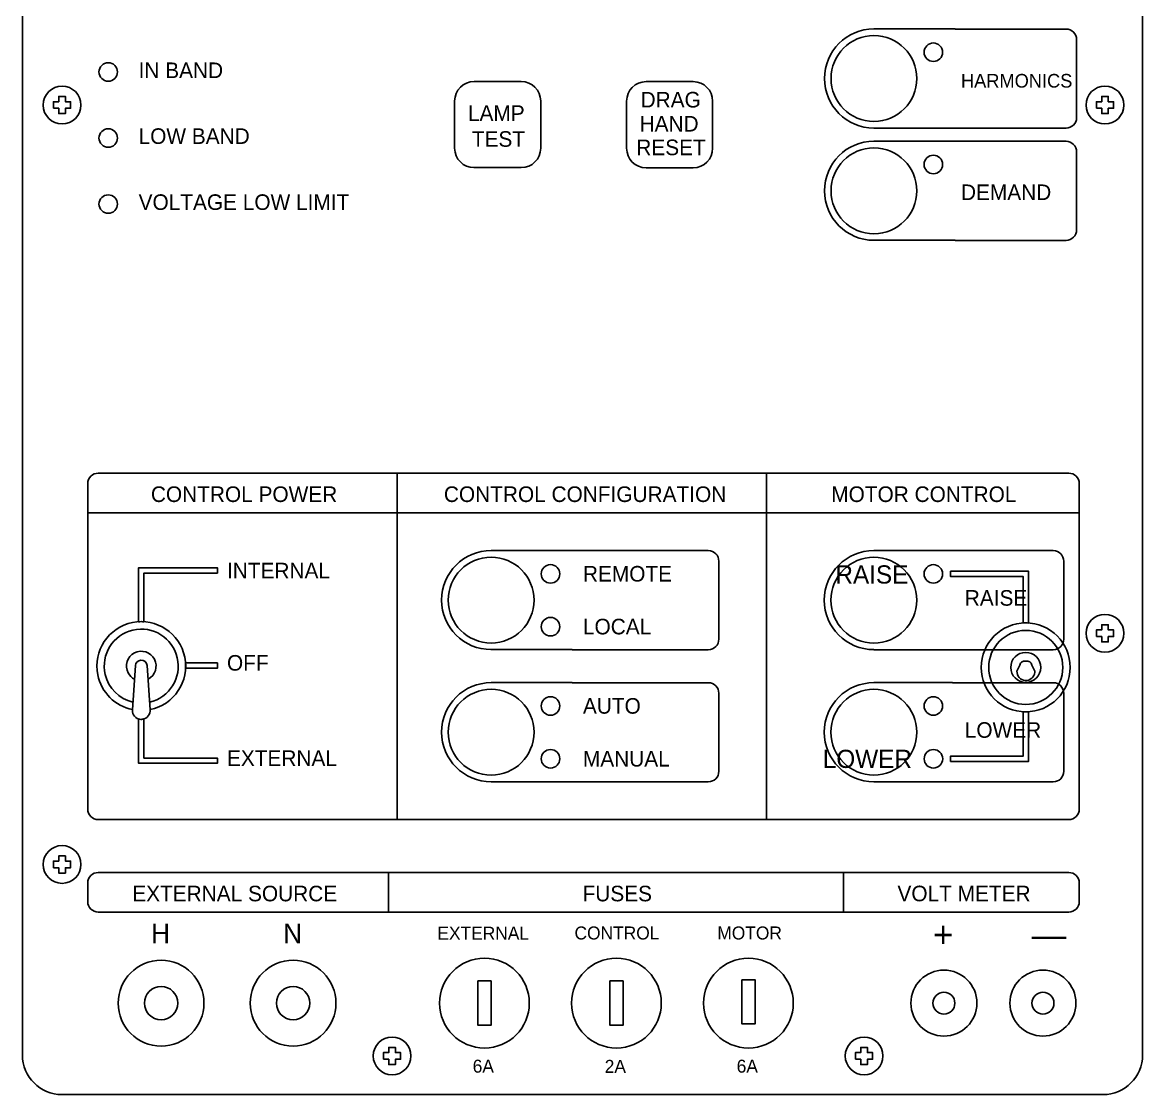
# Model space of a CAD drawing. Extents: x 2 to 47.7, y 0.2 to 35.3.
# Drawn here: x 11.52 to 20, y 5.02 to 13.13 of the extents above; entities that cross this region are included whole.
import ezdxf

# ---------------------------------------------------------------- set-up
doc = ezdxf.new("R2010")
doc.units = 0
doc.header["$MEASUREMENT"] = 0
for name, color, linetype in [('1_01__PUSHBUTTON_RAISE_LOW', 7, 'CONTINUOUS'), ('1_02__TOGGLE_SWITCH_RAISE_', 7, 'CONTINUOUS'), ('4_00__DWG', 7, 'CONTINUOUS')]:
    doc.layers.add(name, color=color, linetype=linetype)

msp = doc.modelspace()

# ---------------------------------------------------------------- linework, layer by layer
at = {"layer": '1_01__PUSHBUTTON_RAISE_LOW', "color": 250}
for points, knots in [([(19.3231, 9.1333), (19.3231, 9.1333), (18.5599, 9.1333), (18.5599, 9.1333), (18.5599, 9.1333), (18.5599, 9.134), (18.5599, 9.134), (18.5599, 9.134), (17.9641, 9.134), (17.9641, 9.134), (17.757, 9.134), (17.5891, 8.9661), (17.5891, 8.759), (17.5891, 8.5519), (17.757, 8.384), (17.9641, 8.384), (17.9641, 8.384), (17.9641, 8.3835), (17.9641, 8.3835), (17.9641, 8.3835), (18.5599, 8.3835), (18.5599, 8.3835), (18.5599, 8.3835), (18.5599, 8.3831), (18.5599, 8.3831), (18.5599, 8.3831), (19.3231, 8.3831), (19.3231, 8.3831), (19.3673, 8.3831), (19.4031, 8.4189), (19.4031, 8.4631), (19.4031, 8.4631), (19.4031, 9.0533), (19.4031, 9.0533), (19.4031, 9.0975), (19.3673, 9.1333), (19.3231, 9.1333)], [0, 0, 0, 0, 1, 1, 1, 2, 2, 2, 3, 3, 3, 4, 4, 4, 5, 5, 5, 6, 6, 6, 7, 7, 7, 8, 8, 8, 9, 9, 9, 10, 10, 10, 11, 11, 11, 12, 12, 12, 12]), ([(17.9641, 8.4335), (18.1436, 8.4335), (18.2891, 8.5791), (18.2891, 8.7585), (18.2891, 8.938), (18.1436, 9.0835), (17.9641, 9.0835), (17.7846, 9.0835), (17.6391, 8.938), (17.6391, 8.7585), (17.6391, 8.5791), (17.7846, 8.4335), (17.9641, 8.4335)], [0, 0, 0, 0, 1, 1, 1, 2, 2, 2, 3, 3, 3, 4, 4, 4, 4]), ([(18.4852, 8.9575), (18.4852, 8.996), (18.4537, 9.0275), (18.4152, 9.0275), (18.3767, 9.0275), (18.3452, 8.996), (18.3452, 8.9575), (18.3452, 8.919), (18.3767, 8.8875), (18.4152, 8.8875), (18.4537, 8.8875), (18.4852, 8.919), (18.4852, 8.9575)], [0, 0, 0, 0, 1, 1, 1, 2, 2, 2, 3, 3, 3, 4, 4, 4, 4]), ([(19.3231, 8.1332), (19.3231, 8.1332), (18.5599, 8.1332), (18.5599, 8.1332), (18.5599, 8.1332), (18.5599, 8.1339), (18.5599, 8.1339), (18.5599, 8.1339), (17.9641, 8.1339), (17.9641, 8.1339), (17.757, 8.1339), (17.5891, 7.966), (17.5891, 7.7589), (17.5891, 7.5518), (17.757, 7.3839), (17.9641, 7.3839), (17.9641, 7.3839), (17.9641, 7.3835), (17.9641, 7.3835), (17.9641, 7.3835), (18.5599, 7.3835), (18.5599, 7.3835), (18.5599, 7.3835), (18.5599, 7.3831), (18.5599, 7.3831), (18.5599, 7.3831), (19.3231, 7.3831), (19.3231, 7.3831), (19.3673, 7.3831), (19.4031, 7.4189), (19.4031, 7.4631), (19.4031, 7.4631), (19.4031, 8.0533), (19.4031, 8.0533), (19.4031, 8.0974), (19.3673, 8.1332), (19.3231, 8.1332)], [0, 0, 0, 0, 1, 1, 1, 2, 2, 2, 3, 3, 3, 4, 4, 4, 5, 5, 5, 6, 6, 6, 7, 7, 7, 8, 8, 8, 9, 9, 9, 10, 10, 10, 11, 11, 11, 12, 12, 12, 12]), ([(17.9641, 7.4335), (18.1436, 7.4335), (18.2891, 7.579), (18.2891, 7.7585), (18.2891, 7.938), (18.1436, 8.0835), (17.9641, 8.0835), (17.7846, 8.0835), (17.6391, 7.938), (17.6391, 7.7585), (17.6391, 7.579), (17.7846, 7.4335), (17.9641, 7.4335)], [0, 0, 0, 0, 1, 1, 1, 2, 2, 2, 3, 3, 3, 4, 4, 4, 4]), ([(18.4852, 7.9576), (18.4852, 7.9961), (18.4537, 8.0276), (18.4152, 8.0276), (18.3767, 8.0276), (18.3452, 7.9961), (18.3452, 7.9576), (18.3452, 7.9191), (18.3767, 7.8876), (18.4152, 7.8876), (18.4537, 7.8876), (18.4852, 7.9191), (18.4852, 7.9576)], [0, 0, 0, 0, 1, 1, 1, 2, 2, 2, 3, 3, 3, 4, 4, 4, 4])]:
    msp.add_open_spline(points, degree=3, knots=knots, dxfattribs=at)
at = {"layer": '1_02__TOGGLE_SWITCH_RAISE_', "color": 250}
for points, knots in [([(18.4852, 8.9577), (18.4852, 8.9963), (18.4537, 9.0275), (18.4152, 9.0275), (18.3767, 9.0275), (18.3452, 8.9963), (18.3452, 8.9577), (18.3452, 8.9187), (18.3767, 8.8875), (18.4152, 8.8875), (18.4537, 8.8875), (18.4852, 8.9187), (18.4852, 8.9577)], [0, 0, 0, 0, 1, 1, 1, 2, 2, 2, 3, 3, 3, 4, 4, 4, 4]), ([(18.4852, 8.9577), (18.4852, 8.9963), (18.4537, 9.0275), (18.4152, 9.0275), (18.3767, 9.0275), (18.3452, 8.9963), (18.3452, 8.9577), (18.3452, 8.9187), (18.3767, 8.8875), (18.4152, 8.8875), (18.4537, 8.8875), (18.4852, 8.9187), (18.4852, 8.9577)], [0, 0, 0, 0, 1, 1, 1, 2, 2, 2, 3, 3, 3, 4, 4, 4, 4]), ([(19.1359, 8.5856), (19.1359, 8.5856), (19.1359, 8.9773), (19.1359, 8.9773), (19.1359, 8.9773), (18.5458, 8.9773), (18.5458, 8.9773), (18.5458, 8.9773), (18.5458, 8.9373), (18.5458, 8.9373), (18.5458, 8.9373), (19.0958, 8.9373), (19.0958, 8.9373), (19.0958, 8.9373), (19.0958, 8.5857), (19.0958, 8.5857), (19.1021, 8.5861), (19.1085, 8.5863), (19.1148, 8.5863), (19.1219, 8.5863), (19.1289, 8.586), (19.1359, 8.5856)], [0, 0, 0, 0, 1, 1, 1, 2, 2, 2, 3, 3, 3, 4, 4, 4, 5, 5, 5, 6, 6, 6, 7, 7, 7, 7]), ([(19.4516, 8.2496), (19.4516, 8.4355), (19.3008, 8.5863), (19.1148, 8.5863), (18.9289, 8.5863), (18.7781, 8.4355), (18.7781, 8.2496), (18.7781, 8.0636), (18.9289, 7.9128), (19.1148, 7.9128), (19.3008, 7.9128), (19.4516, 8.0636), (19.4516, 8.2496)], [0, 0, 0, 0, 1, 1, 1, 2, 2, 2, 3, 3, 3, 4, 4, 4, 4]), ([(19.3953, 8.2496), (19.3953, 8.4044), (19.2697, 8.53), (19.1148, 8.53), (18.9599, 8.53), (18.8344, 8.4044), (18.8344, 8.2496), (18.8344, 8.0947), (18.9599, 7.9691), (19.1148, 7.9691), (19.2697, 7.9691), (19.3953, 8.0947), (19.3953, 8.2496)], [0, 0, 0, 0, 1, 1, 1, 2, 2, 2, 3, 3, 3, 4, 4, 4, 4]), ([(19.2285, 8.2496), (19.2285, 8.3124), (19.1776, 8.3633), (19.1148, 8.3633), (19.052, 8.3633), (19.0011, 8.3124), (19.0011, 8.2496), (19.0011, 8.1868), (19.052, 8.1359), (19.1148, 8.1359), (19.1776, 8.1359), (19.2285, 8.1868), (19.2285, 8.2496)], [0, 0, 0, 0, 1, 1, 1, 2, 2, 2, 3, 3, 3, 4, 4, 4, 4]), ([(19.0484, 8.2217), (19.0484, 8.2217), (19.0708, 8.2666), (19.0708, 8.2666), (19.0723, 8.2886), (19.0901, 8.2965), (19.1125, 8.2979), (19.1373, 8.3), (19.1586, 8.2914), (19.1602, 8.2666), (19.1602, 8.2666), (19.1826, 8.2217), (19.1826, 8.2217), (19.1827, 8.219), (19.1827, 8.2155), (19.1826, 8.2128), (19.1802, 8.1756), (19.1481, 8.148), (19.1111, 8.1501), (19.0741, 8.1528), (19.046, 8.1845), (19.0484, 8.2217)], [0, 0, 0, 0, 1, 1, 1, 2, 2, 2, 3, 3, 3, 4, 4, 4, 5, 5, 5, 6, 6, 6, 7, 7, 7, 7]), ([(19.0958, 7.9134), (19.0958, 7.9134), (19.0958, 7.5774), (19.0958, 7.5774), (19.0958, 7.5774), (18.5458, 7.5774), (18.5458, 7.5774), (18.5458, 7.5774), (18.5458, 7.5374), (18.5458, 7.5374), (18.5458, 7.5374), (19.1359, 7.5374), (19.1359, 7.5374), (19.1359, 7.5374), (19.1359, 7.9136), (19.1359, 7.9136), (19.1289, 7.9131), (19.1219, 7.9128), (19.1148, 7.9128), (19.1085, 7.9128), (19.1021, 7.9131), (19.0958, 7.9134)], [0, 0, 0, 0, 1, 1, 1, 2, 2, 2, 3, 3, 3, 4, 4, 4, 5, 5, 5, 6, 6, 6, 7, 7, 7, 7]), ([(18.4858, 7.5573), (18.4858, 7.5959), (18.4544, 7.6274), (18.4158, 7.6274), (18.3773, 7.6274), (18.3458, 7.5959), (18.3458, 7.5573), (18.3458, 7.5188), (18.3773, 7.4874), (18.4158, 7.4874), (18.4544, 7.4874), (18.4858, 7.5188), (18.4858, 7.5573)], [0, 0, 0, 0, 1, 1, 1, 2, 2, 2, 3, 3, 3, 4, 4, 4, 4])]:
    msp.add_open_spline(points, degree=3, knots=knots, dxfattribs=at)
at = {"layer": '4_00__DWG', "color": 250}
for points in [[(11.75, 12.4825), (11.75, 12.5326), (11.7903, 12.5326), (11.7903, 12.5726), (11.8403, 12.5726), (11.8403, 12.5326), (11.8803, 12.5326), (11.8803, 12.4825), (11.8403, 12.4825), (11.8403, 12.4423), (11.7903, 12.4423), (11.7903, 12.4825), (11.75, 12.4825)], [(19.6498, 12.4825), (19.6498, 12.5326), (19.6901, 12.5326), (19.6901, 12.5725), (19.7401, 12.5725), (19.7401, 12.5326), (19.78, 12.5326), (19.78, 12.4825), (19.7401, 12.4825), (19.7401, 12.4423), (19.6901, 12.4423), (19.6901, 12.4825), (19.6498, 12.4825)], [(14.3527, 9.7201), (14.3527, 7.0968)], [(17.1522, 9.7201), (17.1522, 7.0968)], [(12.01, 9.4201), (19.5202, 9.4201)], [(19.6498, 8.4827), (19.6498, 8.5328), (19.6901, 8.5328), (19.6901, 8.5728), (19.7401, 8.5728), (19.7401, 8.5328), (19.78, 8.5328), (19.78, 8.4827), (19.7401, 8.4827), (19.7401, 8.4426), (19.6901, 8.4426), (19.6901, 8.4827), (19.6498, 8.4827)], [(11.75, 6.7326), (11.75, 6.7827), (11.7903, 6.7827), (11.7903, 6.8227), (11.8403, 6.8227), (11.8403, 6.7827), (11.8803, 6.7827), (11.8803, 6.7326), (11.8403, 6.7326), (11.8403, 6.6925), (11.7903, 6.6925), (11.7903, 6.7326), (11.75, 6.7326)], [(14.2892, 6.6966), (14.2892, 6.3966)], [(17.7341, 6.6966), (17.7341, 6.3966)], [(14.9649, 5.8751), (15.0648, 5.8751), (15.0648, 5.5403), (14.9649, 5.5403), (14.9649, 5.8751)], [(15.9647, 5.8751), (16.0646, 5.8751), (16.0646, 5.5403), (15.9647, 5.5403), (15.9647, 5.8751)], [(16.9646, 5.8849), (17.0645, 5.8849), (17.0645, 5.5502), (16.9646, 5.5502), (16.9646, 5.8849)], [(14.25, 5.2826), (14.25, 5.3327), (14.2903, 5.3327), (14.2903, 5.3727), (14.3402, 5.3727), (14.3402, 5.3327), (14.3802, 5.3327), (14.3802, 5.2826), (14.3402, 5.2826), (14.3402, 5.2424), (14.2903, 5.2424), (14.2903, 5.2826), (14.25, 5.2826)], [(17.8251, 5.2826), (17.8251, 5.3327), (17.8654, 5.3327), (17.8654, 5.3727), (17.9154, 5.3727), (17.9154, 5.3327), (17.9553, 5.3327), (17.9553, 5.2826), (17.9154, 5.2826), (17.9154, 5.2424), (17.8654, 5.2424), (17.8654, 5.2826), (17.8251, 5.2826)]]:
    msp.add_lwpolyline(points, dxfattribs=at)
for points, knots in [([(20, 5.315), (20, 5.1494), (19.8657, 5.015), (19.7, 5.015), (19.7, 5.015), (11.815, 5.015), (11.815, 5.015), (11.6494, 5.015), (11.5151, 5.1494), (11.5151, 5.315), (11.5151, 5.315), (11.5151, 19.7), (11.5151, 19.7), (11.5151, 19.8657), (11.6494, 20), (11.815, 20), (11.815, 20), (19.7, 20), (19.7, 20), (19.8657, 20), (20, 19.8657), (20, 19.7), (20, 19.7), (20, 5.315), (20, 5.315)], [0, 0, 0, 0, 1, 1, 1, 2, 2, 2, 3, 3, 3, 4, 4, 4, 5, 5, 5, 6, 6, 6, 7, 7, 7, 8, 8, 8, 8]), ([(19.4204, 13.0827), (19.4204, 13.0827), (18.5799, 13.0827), (18.5799, 13.0827), (18.5799, 13.0827), (18.5799, 13.0834), (18.5799, 13.0834), (18.5799, 13.0834), (17.9652, 13.0834), (17.9652, 13.0834), (17.758, 13.0834), (17.5902, 12.9155), (17.5902, 12.7084), (17.5902, 12.5013), (17.758, 12.3334), (17.9652, 12.3334), (17.9652, 12.3334), (17.9652, 12.333), (17.9652, 12.333), (17.9652, 12.333), (18.5799, 12.333), (18.5799, 12.333), (18.5799, 12.333), (18.5799, 12.3325), (18.5799, 12.3325), (18.5799, 12.3325), (19.4204, 12.3325), (19.4204, 12.3325), (19.4645, 12.3325), (19.5004, 12.3683), (19.5004, 12.4125), (19.5004, 12.4125), (19.5004, 13.0027), (19.5004, 13.0027), (19.5004, 13.0469), (19.4645, 13.0827), (19.4204, 13.0827)], [0, 0, 0, 0, 1, 1, 1, 2, 2, 2, 3, 3, 3, 4, 4, 4, 5, 5, 5, 6, 6, 6, 7, 7, 7, 8, 8, 8, 9, 9, 9, 10, 10, 10, 11, 11, 11, 12, 12, 12, 12]), ([(17.9652, 12.383), (18.1447, 12.383), (18.2902, 12.5285), (18.2902, 12.708), (18.2902, 12.8875), (18.1447, 13.033), (17.9652, 13.033), (17.7857, 13.033), (17.6401, 12.8875), (17.6401, 12.708), (17.6401, 12.5285), (17.7857, 12.383), (17.9652, 12.383)], [0, 0, 0, 0, 1, 1, 1, 2, 2, 2, 3, 3, 3, 4, 4, 4, 4]), ([(18.4852, 12.9073), (18.4852, 12.9458), (18.4537, 12.9773), (18.4152, 12.9773), (18.3767, 12.9773), (18.3452, 12.9458), (18.3452, 12.9073), (18.3452, 12.8688), (18.3767, 12.8373), (18.4152, 12.8373), (18.4537, 12.8373), (18.4852, 12.8688), (18.4852, 12.9073)], [0, 0, 0, 0, 1, 1, 1, 2, 2, 2, 3, 3, 3, 4, 4, 4, 4]), ([(12.2352, 12.7576), (12.2352, 12.7962), (12.2037, 12.8276), (12.1652, 12.8276), (12.1267, 12.8276), (12.0952, 12.7962), (12.0952, 12.7576), (12.0952, 12.7191), (12.1267, 12.6876), (12.1652, 12.6876), (12.2037, 12.6876), (12.2352, 12.7191), (12.2352, 12.7576)], [0, 0, 0, 0, 1, 1, 1, 2, 2, 2, 3, 3, 3, 4, 4, 4, 4]), ([(11.9585, 12.5074), (11.9585, 12.5865), (11.8944, 12.6506), (11.8151, 12.6506), (11.7362, 12.6506), (11.6722, 12.5865), (11.6722, 12.5074), (11.6722, 12.4284), (11.7362, 12.3643), (11.8151, 12.3643), (11.8944, 12.3643), (11.9585, 12.4284), (11.9585, 12.5074)], [0, 0, 0, 0, 1, 1, 1, 2, 2, 2, 3, 3, 3, 4, 4, 4, 4]), ([(15.2932, 12.0333), (15.3749, 12.0333), (15.4409, 12.099), (15.4409, 12.1803), (15.4409, 12.1803), (15.4409, 12.1803), (15.4409, 12.1803), (15.4409, 12.1803), (15.4409, 12.538), (15.4409, 12.538), (15.4409, 12.538), (15.4409, 12.538), (15.4409, 12.538), (15.4409, 12.6194), (15.3749, 12.685), (15.2932, 12.685), (15.2932, 12.685), (15.2932, 12.685), (15.2932, 12.685), (15.2932, 12.685), (14.9368, 12.685), (14.9368, 12.685), (14.9368, 12.685), (14.9368, 12.685), (14.9368, 12.685), (14.8551, 12.685), (14.7892, 12.6194), (14.7892, 12.538), (14.7892, 12.538), (14.7892, 12.538), (14.7892, 12.538), (14.7892, 12.538), (14.7892, 12.1803), (14.7892, 12.1803), (14.7892, 12.1803), (14.7892, 12.1803), (14.7892, 12.1803), (14.7892, 12.099), (14.8551, 12.0333), (14.9368, 12.0333), (14.9368, 12.0333), (14.9368, 12.0333), (14.9368, 12.0333), (14.9368, 12.0333), (15.2932, 12.0333), (15.2932, 12.0333), (15.2932, 12.0333), (15.2932, 12.0333), (15.2932, 12.0333)], [0, 0, 0, 0, 1, 1, 1, 2, 2, 2, 3, 3, 3, 4, 4, 4, 5, 5, 5, 6, 6, 6, 7, 7, 7, 8, 8, 8, 9, 9, 9, 10, 10, 10, 11, 11, 11, 12, 12, 12, 13, 13, 13, 14, 14, 14, 15, 15, 15, 16, 16, 16, 16]), ([(16.5957, 12.0326), (16.6775, 12.0326), (16.7434, 12.0983), (16.7434, 12.1796), (16.7434, 12.1796), (16.7434, 12.1796), (16.7434, 12.1796), (16.7434, 12.1796), (16.7434, 12.5373), (16.7434, 12.5373), (16.7434, 12.5373), (16.7434, 12.5373), (16.7434, 12.5373), (16.7434, 12.6187), (16.6775, 12.6844), (16.5957, 12.6844), (16.5957, 12.6844), (16.5957, 12.6844), (16.5957, 12.6844), (16.5957, 12.6844), (16.2394, 12.6844), (16.2394, 12.6844), (16.2394, 12.6844), (16.2394, 12.6844), (16.2394, 12.6844), (16.1577, 12.6844), (16.0917, 12.6187), (16.0917, 12.5373), (16.0917, 12.5373), (16.0917, 12.5373), (16.0917, 12.5373), (16.0917, 12.5373), (16.0917, 12.1796), (16.0917, 12.1796), (16.0917, 12.1796), (16.0917, 12.1796), (16.0917, 12.1796), (16.0917, 12.0983), (16.1577, 12.0326), (16.2394, 12.0326), (16.2394, 12.0326), (16.2394, 12.0326), (16.2394, 12.0326), (16.2394, 12.0326), (16.5957, 12.0326), (16.5957, 12.0326), (16.5957, 12.0326), (16.5957, 12.0326), (16.5957, 12.0326)], [0, 0, 0, 0, 1, 1, 1, 2, 2, 2, 3, 3, 3, 4, 4, 4, 5, 5, 5, 6, 6, 6, 7, 7, 7, 8, 8, 8, 9, 9, 9, 10, 10, 10, 11, 11, 11, 12, 12, 12, 13, 13, 13, 14, 14, 14, 15, 15, 15, 16, 16, 16, 16]), ([(19.8582, 12.5074), (19.8582, 12.5865), (19.7942, 12.6506), (19.7149, 12.6506), (19.636, 12.6506), (19.572, 12.5865), (19.572, 12.5074), (19.572, 12.4284), (19.636, 12.3643), (19.7149, 12.3643), (19.7942, 12.3643), (19.8582, 12.4284), (19.8582, 12.5074)], [0, 0, 0, 0, 1, 1, 1, 2, 2, 2, 3, 3, 3, 4, 4, 4, 4]), ([(12.2352, 12.2576), (12.2352, 12.2961), (12.2037, 12.3276), (12.1652, 12.3276), (12.1267, 12.3276), (12.0952, 12.2961), (12.0952, 12.2576), (12.0952, 12.219), (12.1267, 12.1876), (12.1652, 12.1876), (12.2037, 12.1876), (12.2352, 12.219), (12.2352, 12.2576)], [0, 0, 0, 0, 1, 1, 1, 2, 2, 2, 3, 3, 3, 4, 4, 4, 4]), ([(19.4204, 12.2328), (19.4204, 12.2328), (18.5799, 12.2328), (18.5799, 12.2328), (18.5799, 12.2328), (18.5799, 12.2335), (18.5799, 12.2335), (18.5799, 12.2335), (17.9652, 12.2335), (17.9652, 12.2335), (17.758, 12.2335), (17.5902, 12.0656), (17.5902, 11.8585), (17.5902, 11.6514), (17.758, 11.4835), (17.9652, 11.4835), (17.9652, 11.4835), (17.9652, 11.483), (17.9652, 11.483), (17.9652, 11.483), (18.5799, 11.483), (18.5799, 11.483), (18.5799, 11.483), (18.5799, 11.4826), (18.5799, 11.4826), (18.5799, 11.4826), (19.4204, 11.4826), (19.4204, 11.4826), (19.4645, 11.4826), (19.5004, 11.5184), (19.5004, 11.5626), (19.5004, 11.5626), (19.5004, 12.1528), (19.5004, 12.1528), (19.5004, 12.197), (19.4645, 12.2328), (19.4204, 12.2328)], [0, 0, 0, 0, 1, 1, 1, 2, 2, 2, 3, 3, 3, 4, 4, 4, 5, 5, 5, 6, 6, 6, 7, 7, 7, 8, 8, 8, 9, 9, 9, 10, 10, 10, 11, 11, 11, 12, 12, 12, 12]), ([(17.9652, 11.533), (18.1447, 11.533), (18.2902, 11.6786), (18.2902, 11.858), (18.2902, 12.0375), (18.1447, 12.183), (17.9652, 12.183), (17.7857, 12.183), (17.6401, 12.0375), (17.6401, 11.858), (17.6401, 11.6786), (17.7857, 11.533), (17.9652, 11.533)], [0, 0, 0, 0, 1, 1, 1, 2, 2, 2, 3, 3, 3, 4, 4, 4, 4]), ([(18.4852, 12.0572), (18.4852, 12.0958), (18.4537, 12.1273), (18.4152, 12.1273), (18.3767, 12.1273), (18.3452, 12.0958), (18.3452, 12.0572), (18.3452, 12.0187), (18.3767, 11.9872), (18.4152, 11.9872), (18.4537, 11.9872), (18.4852, 12.0187), (18.4852, 12.0572)], [0, 0, 0, 0, 1, 1, 1, 2, 2, 2, 3, 3, 3, 4, 4, 4, 4]), ([(12.2352, 11.7575), (12.2352, 11.796), (12.2037, 11.8275), (12.1652, 11.8275), (12.1267, 11.8275), (12.0952, 11.796), (12.0952, 11.7575), (12.0952, 11.719), (12.1267, 11.6875), (12.1652, 11.6875), (12.2037, 11.6875), (12.2352, 11.719), (12.2352, 11.7575)], [0, 0, 0, 0, 1, 1, 1, 2, 2, 2, 3, 3, 3, 4, 4, 4, 4]), ([(19.5202, 7.1768), (19.5202, 7.1326), (19.4844, 7.0968), (19.4402, 7.0968), (19.4402, 7.0968), (12.09, 7.0968), (12.09, 7.0968), (12.0458, 7.0968), (12.01, 7.1326), (12.01, 7.1768), (12.01, 7.1768), (12.01, 9.6401), (12.01, 9.6401), (12.01, 9.6843), (12.0458, 9.7201), (12.09, 9.7201), (12.09, 9.7201), (19.4402, 9.7201), (19.4402, 9.7201), (19.4844, 9.7201), (19.5202, 9.6843), (19.5202, 9.6401), (19.5202, 9.6401), (19.5202, 7.1768), (19.5202, 7.1768)], [0, 0, 0, 0, 1, 1, 1, 2, 2, 2, 3, 3, 3, 4, 4, 4, 5, 5, 5, 6, 6, 6, 7, 7, 7, 8, 8, 8, 8]), ([(16.7104, 9.1337), (16.7104, 9.1337), (15.6803, 9.1337), (15.6803, 9.1337), (15.6803, 9.1337), (15.6803, 9.1344), (15.6803, 9.1344), (15.6803, 9.1344), (15.0652, 9.1344), (15.0652, 9.1344), (14.8581, 9.1344), (14.6902, 8.9665), (14.6902, 8.7594), (14.6902, 8.5523), (14.8581, 8.3844), (15.0652, 8.3844), (15.0652, 8.3844), (15.0652, 8.384), (15.0652, 8.384), (15.0652, 8.384), (15.6803, 8.384), (15.6803, 8.384), (15.6803, 8.384), (15.6803, 8.3835), (15.6803, 8.3835), (15.6803, 8.3835), (16.7104, 8.3835), (16.7104, 8.3835), (16.7546, 8.3835), (16.7904, 8.4193), (16.7904, 8.4635), (16.7904, 8.4635), (16.7904, 9.0537), (16.7904, 9.0537), (16.7904, 9.0979), (16.7546, 9.1337), (16.7104, 9.1337)], [0, 0, 0, 0, 1, 1, 1, 2, 2, 2, 3, 3, 3, 4, 4, 4, 5, 5, 5, 6, 6, 6, 7, 7, 7, 8, 8, 8, 9, 9, 9, 10, 10, 10, 11, 11, 11, 12, 12, 12, 12]), ([(15.0652, 8.4339), (15.2447, 8.4339), (15.3902, 8.5795), (15.3902, 8.759), (15.3902, 8.9384), (15.2447, 9.084), (15.0652, 9.084), (14.8857, 9.084), (14.7402, 8.9384), (14.7402, 8.759), (14.7402, 8.5795), (14.8857, 8.4339), (15.0652, 8.4339)], [0, 0, 0, 0, 1, 1, 1, 2, 2, 2, 3, 3, 3, 4, 4, 4, 4]), ([(12.9916, 8.9635), (12.9916, 8.9635), (12.9916, 9.0035), (12.9916, 9.0035), (12.9916, 9.0035), (12.3953, 9.0035), (12.3953, 9.0035), (12.3953, 9.0035), (12.3953, 8.5952), (12.3953, 8.5952), (12.4087, 8.596), (12.4221, 8.596), (12.4353, 8.5952), (12.4353, 8.5952), (12.4353, 8.9635), (12.4353, 8.9635), (12.4353, 8.9635), (12.9916, 8.9635), (12.9916, 8.9635)], [0, 0, 0, 0, 1, 1, 1, 2, 2, 2, 3, 3, 3, 4, 4, 4, 5, 5, 5, 6, 6, 6, 6]), ([(15.5851, 8.9577), (15.5851, 8.9963), (15.5539, 9.0275), (15.5153, 9.0275), (15.4766, 9.0275), (15.4451, 8.9963), (15.4451, 8.9577), (15.4451, 8.9187), (15.4766, 8.8875), (15.5153, 8.8875), (15.5539, 8.8875), (15.5851, 8.9187), (15.5851, 8.9577)], [0, 0, 0, 0, 1, 1, 1, 2, 2, 2, 3, 3, 3, 4, 4, 4, 4]), ([(12.4824, 7.9298), (12.6645, 7.967), (12.7819, 8.1441), (12.7449, 8.3267), (12.708, 8.5086), (12.5304, 8.6257), (12.3486, 8.5892), (12.1666, 8.552), (12.0492, 8.3742), (12.086, 8.1923), (12.1129, 8.0601), (12.2163, 7.9567), (12.3486, 7.9298)], [0, 0, 0, 0, 1, 1, 1, 2, 2, 2, 3, 3, 3, 4, 4, 4, 4]), ([(15.5851, 8.5577), (15.5851, 8.5963), (15.5539, 8.6275), (15.5153, 8.6275), (15.4766, 8.6275), (15.4451, 8.5963), (15.4451, 8.5577), (15.4451, 8.5187), (15.4766, 8.4875), (15.5153, 8.4875), (15.5539, 8.4875), (15.5851, 8.5187), (15.5851, 8.5577)], [0, 0, 0, 0, 1, 1, 1, 2, 2, 2, 3, 3, 3, 4, 4, 4, 4]), ([(19.8582, 8.5077), (19.8582, 8.5868), (19.7942, 8.6508), (19.7149, 8.6508), (19.636, 8.6508), (19.572, 8.5868), (19.572, 8.5077), (19.572, 8.4286), (19.636, 8.3645), (19.7149, 8.3645), (19.7942, 8.3645), (19.8582, 8.4286), (19.8582, 8.5077)], [0, 0, 0, 0, 1, 1, 1, 2, 2, 2, 3, 3, 3, 4, 4, 4, 4]), ([(12.4786, 7.9863), (12.6293, 8.0215), (12.7234, 8.1717), (12.6884, 8.3226), (12.6536, 8.4735), (12.5031, 8.5672), (12.3523, 8.532), (12.2018, 8.4976), (12.1077, 8.3467), (12.1425, 8.1965), (12.1666, 8.0917), (12.2479, 8.0104), (12.3523, 7.9863)], [0, 0, 0, 0, 1, 1, 1, 2, 2, 2, 3, 3, 3, 4, 4, 4, 4]), ([(12.4671, 8.16), (12.522, 8.1882), (12.5435, 8.2564), (12.5149, 8.3108), (12.4865, 8.366), (12.4188, 8.3873), (12.3639, 8.3591), (12.3089, 8.3301), (12.2876, 8.2626), (12.316, 8.2082), (12.3267, 8.1875), (12.3434, 8.1703), (12.3639, 8.16)], [0, 0, 0, 0, 1, 1, 1, 2, 2, 2, 3, 3, 3, 4, 4, 4, 4]), ([(12.3484, 7.9278), (12.3484, 7.9278), (12.3708, 8.2626), (12.3708, 8.2626), (12.3723, 8.2847), (12.3901, 8.3026), (12.4125, 8.304), (12.4373, 8.306), (12.4586, 8.2874), (12.4602, 8.2626), (12.4602, 8.2626), (12.4826, 7.9278), (12.4826, 7.9278)], [0, 0, 0, 0, 1, 1, 1, 2, 2, 2, 3, 3, 3, 4, 4, 4, 4]), ([(12.9916, 8.2833), (12.9916, 8.2833), (12.7507, 8.2833), (12.7507, 8.2833), (12.7517, 8.2698), (12.7519, 8.2565), (12.7513, 8.2433), (12.7513, 8.2433), (12.9916, 8.2433), (12.9916, 8.2433), (12.9916, 8.2433), (12.9916, 8.2833), (12.9916, 8.2833)], [0, 0, 0, 0, 1, 1, 1, 2, 2, 2, 3, 3, 3, 4, 4, 4, 4]), ([(16.7104, 8.1332), (16.7104, 8.1332), (15.6803, 8.1332), (15.6803, 8.1332), (15.6803, 8.1332), (15.6803, 8.1339), (15.6803, 8.1339), (15.6803, 8.1339), (15.0652, 8.1339), (15.0652, 8.1339), (14.8581, 8.1339), (14.6902, 7.966), (14.6902, 7.7589), (14.6902, 7.5518), (14.8581, 7.3839), (15.0652, 7.3839), (15.0652, 7.3839), (15.0652, 7.3835), (15.0652, 7.3835), (15.0652, 7.3835), (15.6803, 7.3835), (15.6803, 7.3835), (15.6803, 7.3835), (15.6803, 7.3831), (15.6803, 7.3831), (15.6803, 7.3831), (16.7104, 7.3831), (16.7104, 7.3831), (16.7546, 7.3831), (16.7904, 7.4189), (16.7904, 7.4631), (16.7904, 7.4631), (16.7904, 8.0533), (16.7904, 8.0533), (16.7904, 8.0974), (16.7546, 8.1332), (16.7104, 8.1332)], [0, 0, 0, 0, 1, 1, 1, 2, 2, 2, 3, 3, 3, 4, 4, 4, 5, 5, 5, 6, 6, 6, 7, 7, 7, 8, 8, 8, 9, 9, 9, 10, 10, 10, 11, 11, 11, 12, 12, 12, 12]), ([(15.0652, 7.4335), (15.2447, 7.4335), (15.3902, 7.579), (15.3902, 7.7585), (15.3902, 7.938), (15.2447, 8.0835), (15.0652, 8.0835), (14.8857, 8.0835), (14.7402, 7.938), (14.7402, 7.7585), (14.7402, 7.579), (14.8857, 7.4335), (15.0652, 7.4335)], [0, 0, 0, 0, 1, 1, 1, 2, 2, 2, 3, 3, 3, 4, 4, 4, 4]), ([(15.5851, 7.9577), (15.5851, 7.9963), (15.5539, 8.0276), (15.5153, 8.0276), (15.4766, 8.0276), (15.4451, 7.9963), (15.4451, 7.9577), (15.4451, 7.9188), (15.4766, 7.8876), (15.5153, 7.8876), (15.5539, 7.8876), (15.5851, 7.9188), (15.5851, 7.9577)], [0, 0, 0, 0, 1, 1, 1, 2, 2, 2, 3, 3, 3, 4, 4, 4, 4]), ([(12.3484, 7.9278), (12.346, 7.8905), (12.374, 7.8589), (12.4111, 7.8561), (12.4481, 7.854), (12.4801, 7.8816), (12.4826, 7.9188), (12.4827, 7.9215), (12.4827, 7.925), (12.4826, 7.9278)], [0, 0, 0, 0, 1, 1, 1, 2, 2, 2, 3, 3, 3, 3]), ([(12.3953, 7.8594), (12.3953, 7.8594), (12.3953, 7.5233), (12.3953, 7.5233), (12.3953, 7.5233), (12.9916, 7.5233), (12.9916, 7.5233), (12.9916, 7.5233), (12.9916, 7.5633), (12.9916, 7.5633), (12.9916, 7.5633), (12.4353, 7.5633), (12.4353, 7.5633), (12.4353, 7.5633), (12.4353, 7.8592), (12.4353, 7.8592), (12.4276, 7.8569), (12.4195, 7.8556), (12.4111, 7.8561), (12.4055, 7.8565), (12.4003, 7.8577), (12.3953, 7.8594)], [0, 0, 0, 0, 1, 1, 1, 2, 2, 2, 3, 3, 3, 4, 4, 4, 5, 5, 5, 6, 6, 6, 7, 7, 7, 7]), ([(15.5851, 7.5577), (15.5851, 7.5964), (15.5539, 7.6276), (15.5153, 7.6276), (15.4766, 7.6276), (15.4451, 7.5964), (15.4451, 7.5577), (15.4451, 7.5188), (15.4766, 7.4876), (15.5153, 7.4876), (15.5539, 7.4876), (15.5851, 7.5188), (15.5851, 7.5577)], [0, 0, 0, 0, 1, 1, 1, 2, 2, 2, 3, 3, 3, 4, 4, 4, 4]), ([(11.9585, 6.7576), (11.9585, 6.8366), (11.8944, 6.9007), (11.8152, 6.9007), (11.7362, 6.9007), (11.6722, 6.8366), (11.6722, 6.7576), (11.6722, 6.6785), (11.7362, 6.6144), (11.8152, 6.6144), (11.8944, 6.6144), (11.9585, 6.6785), (11.9585, 6.7576)], [0, 0, 0, 0, 1, 1, 1, 2, 2, 2, 3, 3, 3, 4, 4, 4, 4]), ([(19.5202, 6.4766), (19.5202, 6.4325), (19.4844, 6.3966), (19.4402, 6.3966), (19.4402, 6.3966), (12.09, 6.3966), (12.09, 6.3966), (12.0458, 6.3966), (12.01, 6.4325), (12.01, 6.4766), (12.01, 6.4766), (12.01, 6.6166), (12.01, 6.6166), (12.01, 6.6608), (12.0458, 6.6966), (12.09, 6.6966), (12.09, 6.6966), (19.4402, 6.6966), (19.4402, 6.6966), (19.4844, 6.6966), (19.5202, 6.6608), (19.5202, 6.6166), (19.5202, 6.6166), (19.5202, 6.4766), (19.5202, 6.4766)], [0, 0, 0, 0, 1, 1, 1, 2, 2, 2, 3, 3, 3, 4, 4, 4, 5, 5, 5, 6, 6, 6, 7, 7, 7, 8, 8, 8, 8]), ([(12.5653, 6.0325), (12.7448, 6.0325), (12.8903, 5.887), (12.8903, 5.7075), (12.8903, 5.528), (12.7448, 5.3825), (12.5653, 5.3825), (12.3859, 5.3825), (12.2403, 5.528), (12.2403, 5.7075), (12.2403, 5.887), (12.3859, 6.0325), (12.5653, 6.0325)], [0, 0, 0, 0, 1, 1, 1, 2, 2, 2, 3, 3, 3, 4, 4, 4, 4]), ([(13.5653, 6.0325), (13.7448, 6.0325), (13.8903, 5.887), (13.8903, 5.7075), (13.8903, 5.528), (13.7448, 5.3825), (13.5653, 5.3825), (13.3858, 5.3825), (13.2403, 5.528), (13.2403, 5.7075), (13.2403, 5.887), (13.3858, 6.0325), (13.5653, 6.0325)], [0, 0, 0, 0, 1, 1, 1, 2, 2, 2, 3, 3, 3, 4, 4, 4, 4]), ([(15.3548, 5.7075), (15.3548, 5.8954), (15.2027, 6.0477), (15.0149, 6.0477), (14.8272, 6.0477), (14.6748, 5.8954), (14.6748, 5.7075), (14.6748, 5.52), (14.8272, 5.3677), (15.0149, 5.3677), (15.2027, 5.3677), (15.3548, 5.52), (15.3548, 5.7075)], [0, 0, 0, 0, 1, 1, 1, 2, 2, 2, 3, 3, 3, 4, 4, 4, 4]), ([(16.3546, 5.7075), (16.3546, 5.8954), (16.2025, 6.0477), (16.0147, 6.0477), (15.8269, 6.0477), (15.6746, 5.8954), (15.6746, 5.7075), (15.6746, 5.52), (15.8269, 5.3677), (16.0147, 5.3677), (16.2025, 5.3677), (16.3546, 5.52), (16.3546, 5.7075)], [0, 0, 0, 0, 1, 1, 1, 2, 2, 2, 3, 3, 3, 4, 4, 4, 4]), ([(17.3544, 5.7075), (17.3544, 5.8954), (17.2023, 6.0477), (17.0145, 6.0477), (16.8267, 6.0477), (16.6744, 5.8954), (16.6744, 5.7075), (16.6744, 5.52), (16.8267, 5.3677), (17.0145, 5.3677), (17.2023, 5.3677), (17.3544, 5.52), (17.3544, 5.7075)], [0, 0, 0, 0, 1, 1, 1, 2, 2, 2, 3, 3, 3, 4, 4, 4, 4]), ([(18.7452, 5.7075), (18.7452, 5.5694), (18.6333, 5.4575), (18.4952, 5.4575), (18.3571, 5.4575), (18.2452, 5.5694), (18.2452, 5.7075), (18.2452, 5.8456), (18.3571, 5.9575), (18.4952, 5.9575), (18.6333, 5.9575), (18.7452, 5.8456), (18.7452, 5.7075)], [0, 0, 0, 0, 1, 1, 1, 2, 2, 2, 3, 3, 3, 4, 4, 4, 4]), ([(19.4952, 5.7075), (19.4952, 5.5694), (19.3832, 5.4575), (19.2452, 5.4575), (19.1071, 5.4575), (18.9952, 5.5694), (18.9952, 5.7075), (18.9952, 5.8456), (19.1071, 5.9575), (19.2452, 5.9575), (19.3832, 5.9575), (19.4952, 5.8456), (19.4952, 5.7075)], [0, 0, 0, 0, 1, 1, 1, 2, 2, 2, 3, 3, 3, 4, 4, 4, 4]), ([(12.5653, 5.8335), (12.6349, 5.8335), (12.6913, 5.7771), (12.6913, 5.7075), (12.6913, 5.6379), (12.6349, 5.5815), (12.5653, 5.5815), (12.4958, 5.5815), (12.4393, 5.6379), (12.4393, 5.7075), (12.4393, 5.7771), (12.4958, 5.8335), (12.5653, 5.8335)], [0, 0, 0, 0, 1, 1, 1, 2, 2, 2, 3, 3, 3, 4, 4, 4, 4]), ([(13.5653, 5.8335), (13.6349, 5.8335), (13.6913, 5.7771), (13.6913, 5.7075), (13.6913, 5.6379), (13.6349, 5.5815), (13.5653, 5.5815), (13.4957, 5.5815), (13.4393, 5.6379), (13.4393, 5.7075), (13.4393, 5.7771), (13.4957, 5.8335), (13.5653, 5.8335)], [0, 0, 0, 0, 1, 1, 1, 2, 2, 2, 3, 3, 3, 4, 4, 4, 4]), ([(18.5782, 5.7075), (18.5782, 5.6616), (18.541, 5.6245), (18.4952, 5.6245), (18.4493, 5.6245), (18.4122, 5.6616), (18.4122, 5.7075), (18.4122, 5.7533), (18.4493, 5.7905), (18.4952, 5.7905), (18.541, 5.7905), (18.5782, 5.7533), (18.5782, 5.7075)], [0, 0, 0, 0, 1, 1, 1, 2, 2, 2, 3, 3, 3, 4, 4, 4, 4]), ([(19.3282, 5.7075), (19.3282, 5.6616), (19.291, 5.6245), (19.2452, 5.6245), (19.1993, 5.6245), (19.1622, 5.6616), (19.1622, 5.7075), (19.1622, 5.7533), (19.1993, 5.7905), (19.2452, 5.7905), (19.291, 5.7905), (19.3282, 5.7533), (19.3282, 5.7075)], [0, 0, 0, 0, 1, 1, 1, 2, 2, 2, 3, 3, 3, 4, 4, 4, 4]), ([(14.4584, 5.3075), (14.4584, 5.3866), (14.3943, 5.4507), (14.3151, 5.4507), (14.2362, 5.4507), (14.1721, 5.3866), (14.1721, 5.3075), (14.1721, 5.2285), (14.2362, 5.1644), (14.3151, 5.1644), (14.3943, 5.1644), (14.4584, 5.2285), (14.4584, 5.3075)], [0, 0, 0, 0, 1, 1, 1, 2, 2, 2, 3, 3, 3, 4, 4, 4, 4]), ([(18.0336, 5.3075), (18.0336, 5.3866), (17.9695, 5.4507), (17.8902, 5.4507), (17.8113, 5.4507), (17.7473, 5.3866), (17.7473, 5.3075), (17.7473, 5.2285), (17.8113, 5.1644), (17.8902, 5.1644), (17.9695, 5.1644), (18.0336, 5.2285), (18.0336, 5.3075)], [0, 0, 0, 0, 1, 1, 1, 2, 2, 2, 3, 3, 3, 4, 4, 4, 4])]:
    msp.add_open_spline(points, degree=3, knots=knots, dxfattribs=at)

# ---------------------------------------------------------------- texts
at = {"layer": '1_01__PUSHBUTTON_RAISE_LOW', "color": 250, "char_height": 0.118, "attachment_point": 7}
for s, insert in [('\\fInterstate-Regular|b0|i0|c0|p34;\\W1;RAISE', (18.6532, 8.715)), ('\\fInterstate-Regular|b0|i0|c0|p34;\\W1;LOWER', (18.6532, 7.7149))]:
    msp.add_mtext(s, dxfattribs=dict(at, insert=insert))
at = {"layer": '1_02__TOGGLE_SWITCH_RAISE_', "color": 250, "char_height": 0.137667, "attachment_point": 7}
for s, insert in [('\\fInterstate-Regular|b0|i0|c0|p34;\\W1;RAISE', (17.6734, 8.8824)), ('\\fInterstate-Regular|b0|i0|c0|p34;\\W1;LOWER', (17.5777, 7.4863))]:
    msp.add_mtext(s, dxfattribs=dict(at, insert=insert))
at = {"layer": '4_00__DWG', "color": 250, "attachment_point": 7}
for s, insert, char_height in [('\\fInterstate-Regular|b0|i0|c0|p34;\\W1;IN BAND', (12.3952, 12.7115), 0.118), ('\\fInterstate-Regular|b0|i0|c0|p34;\\W1;HARMONICS', (18.6243, 12.6381), 0.10325), ('\\fInterstate-Regular|b0|i0|c0|p34;\\W1;DRAG', (16.1976, 12.4871), 0.118), ('\\fInterstate-Regular|b0|i0|c0|p34;\\W1;LAMP', (14.8898, 12.3871), 0.118), ('\\fInterstate-Regular|b0|i0|c0|p34;\\W1;HAND', (16.1899, 12.3066), 0.118), ('\\fInterstate-Regular|b0|i0|c0|p34;\\W1;LOW BAND', (12.3952, 12.2114), 0.118), ('\\fInterstate-Regular|b0|i0|c0|p34;\\W1;TEST', (14.9192, 12.1896), 0.118), ('\\fInterstate-Regular|b0|i0|c0|p34;\\W1;RESET', (16.165, 12.126), 0.118), ('\\fInterstate-Regular|b0|i0|c0|p34;\\W1;DEMAND', (18.6243, 11.7881), 0.118), ('\\fInterstate-Regular|b0|i0|c0|p34;\\W1;VOLTAGE LOW LIMIT', (12.3952, 11.7115), 0.118), ('\\fInterstate-Regular|b0|i0|c0|p34;\\W1;CONTROL POWER', (12.4883, 9.5001), 0.118), ('\\fInterstate-Regular|b0|i0|c0|p34;\\W1;CONTROL CONFIGURATION', (14.7076, 9.5001), 0.118), ('\\fInterstate-Regular|b0|i0|c0|p34;\\W1;MOTOR CONTROL', (17.6417, 9.5001), 0.118), ('\\fInterstate-Regular|b0|i0|c0|p34;\\W1;INTERNAL', (13.0646, 8.9235), 0.118), ('\\fInterstate-Regular|b0|i0|c0|p34;\\W1;REMOTE', (15.7608, 8.8978), 0.118), ('\\fInterstate-Regular|b0|i0|c0|p34;\\W1;LOCAL', (15.7608, 8.4978), 0.118), ('\\fInterstate-Regular|b0|i0|c0|p34;\\W1;OFF', (13.0646, 8.2233), 0.118), ('\\fInterstate-Regular|b0|i0|c0|p34;\\W1;AUTO', (15.7608, 7.8973), 0.118), ('\\fInterstate-Regular|b0|i0|c0|p34;\\W1;EXTERNAL', (13.0646, 7.5033), 0.118), ('\\fInterstate-Regular|b0|i0|c0|p34;\\W1;MANUAL', (15.7608, 7.4973), 0.118), ('\\fInterstate-Regular|b0|i0|c0|p34;\\W1;EXTERNAL SOURCE', (12.3472, 6.4767), 0.118), ('\\fInterstate-Regular|b0|i0|c0|p34;\\W1;FUSES', (15.7579, 6.4766), 0.118), ('\\fInterstate-Regular|b0|i0|c0|p34;\\W1;VOLT METER', (18.1433, 6.4769), 0.118), ('\\fInterstate-Regular|b0|i0|c0|p34;\\W1;H', (12.4908, 6.1613), 0.1475), ('\\fInterstate-Regular|b0|i0|c0|p34;\\W1;N', (13.4907, 6.1613), 0.1475), ('\\fInterstate-Regular|b0|i0|c0|p34;\\W1;EXTERNAL', (14.6584, 6.188), 0.098333), ('\\fInterstate-Regular|b0|i0|c0|p34;\\W1;CONTROL', (15.697, 6.188), 0.098333), ('\\fInterstate-Regular|b0|i0|c0|p34;\\W1;MOTOR', (16.7787, 6.188), 0.098333), ('\\fInterstate-Regular|b0|i0|c0|p34;\\W1;+', (18.413, 6.1294), 0.196667), ('\\fInterstate-Regular|b0|i0|c0|p34;\\W1;—', (19.1588, 6.1294), 0.196667), ('\\fInterstate-Regular|b0|i0|c0|p34;\\W1;6A', (14.9258, 5.1796), 0.098333), ('\\fInterstate-Regular|b0|i0|c0|p34;\\W1;2A', (15.9258, 5.1796), 0.098333), ('\\fInterstate-Regular|b0|i0|c0|p34;\\W1;6A', (16.9254, 5.1796), 0.098333)]:
    msp.add_mtext(s, dxfattribs=dict(at, insert=insert, char_height=char_height))

doc.saveas('drawing.dxf')
